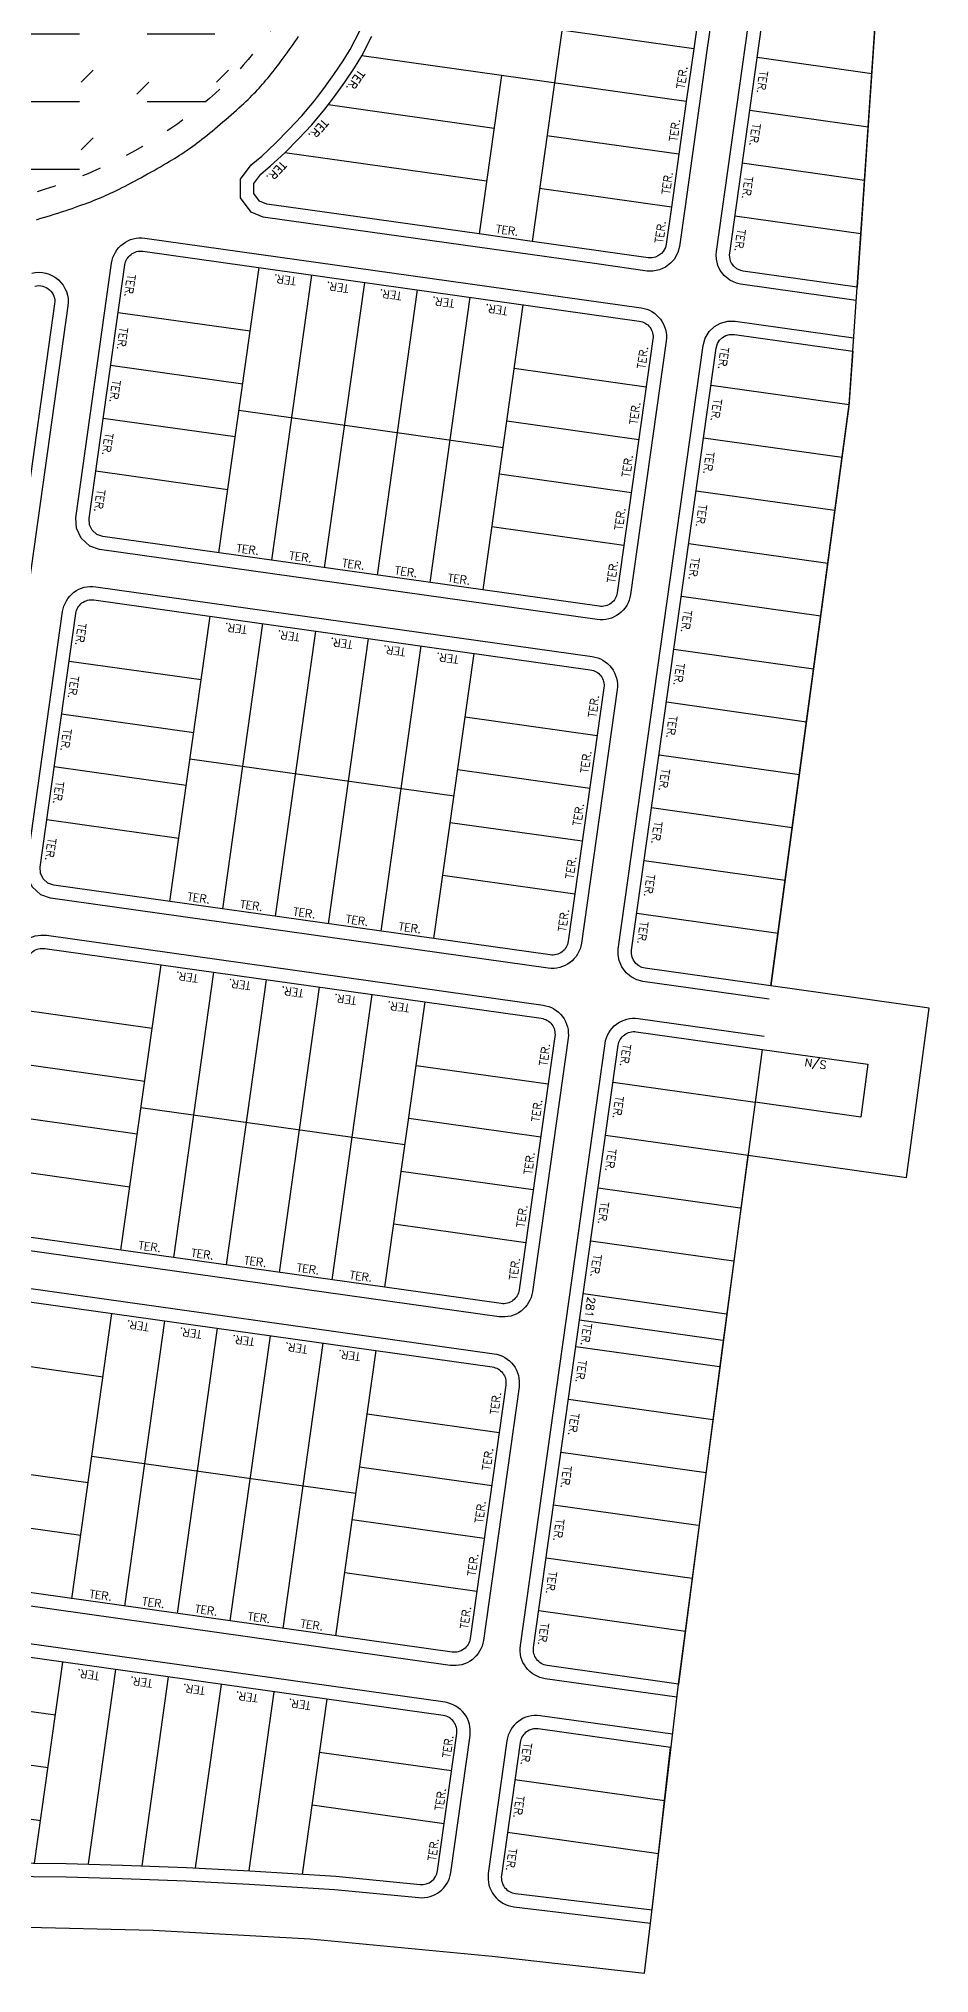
# Model space of a CAD drawing. Extents: x 714896 to 749292, y 8417558 to 8447149.
# Drawn here: x 744123.5 to 744290.5, y 8426607.1 to 8426969.8 of the extents above; entities that cross this region are included whole.
import ezdxf

# ---------------------------------------------------------------- set-up
doc = ezdxf.new("R2010")
doc.units = 0
doc.header["$MEASUREMENT"] = 0
doc.linetypes.add('ACAD_ISO03W100', pattern=[30, 12, -18])
for name, color, linetype in [('LOTE', 7, 'CONTINUOUS'), ('MEIO_FIO', 24, 'CONTINUOUS'), ('NUM-PORTA', 7, 'CONTINUOUS'), ('QUADRA', 6, 'CONTINUOUS'), ('REFERENCIA', 7, 'CONTINUOUS'), ('TEXTO', 7, 'CONTINUOUS')]:
    doc.layers.add(name, color=color, linetype=linetype)
doc.styles.add('ROMANS', font='ROMANS.SHX', dxfattribs={"height": 1.5})

msp = doc.modelspace()

# ---------------------------------------------------------------- hatches: boundary and pattern name
at = {"layer": 'REFERENCIA'}
h = msp.add_hatch(dxfattribs=at)
h.set_pattern_fill('FLEX', color=130, scale=2, style=0)
h.set_pattern_definition([(0, (0, 0), (0, 12.7), [12.7, -12.7]), (45, (12.7, 0), (9e-16, 12.700005486), [3.175, -11.61052, 3.175, -17.96052])])
edge = h.paths.add_edge_path()
edge.add_ellipse((744111.03, 8426987.7), major_axis=(62.75, 21.02), ratio=0.727058, start_angle=0, end_angle=360)
h.paths.add_polyline_path([(744104.09, 8426982.98), (744124.73, 8426982.98), (744124.73, 8426987.48), (744104.09, 8426987.48)], flags=24)

# ---------------------------------------------------------------- linework, layer by layer
at = {"layer": 'LOTE', "color": 7}
for p, q in [((744227.11, 8427011), (744215.97, 8426931.78)), ((744246.3, 8426967.9), (744188.59, 8426976.02)), ((744244.9, 8426958), (744184.04, 8426966.56)), ((744279.66, 8426963.21), (744258.18, 8426966.23)), ((744210.25, 8426962.88), (744206.07, 8426933.17)), ((744208.85, 8426952.97), (744177.75, 8426957.35)), ((744278.97, 8426953.21), (744256.79, 8426956.33)), ((744243.51, 8426948.1), (744218.75, 8426951.58)), ((744207.46, 8426943.07), (744169.59, 8426948.4)), ((744278.29, 8426943.21), (744255.39, 8426946.43)), ((744242.12, 8426938.2), (744217.36, 8426941.68)), ((744277.61, 8426933.21), (744254, 8426936.53)), ((744138.36, 8426918.46), (744163.11, 8426914.98)), ((744136.96, 8426908.55), (744161.72, 8426905.07)), ((744212.63, 8426908.01), (744237.38, 8426904.53)), ((744249.54, 8426904.84), (744275.41, 8426901.2)), ((744135.57, 8426898.65), (744160.33, 8426895.17)), ((744161.02, 8426900.12), (744210.54, 8426893.16)), ((744211.23, 8426898.11), (744235.99, 8426894.63)), ((744248.15, 8426894.94), (744274.1, 8426891.29)), ((744134.18, 8426888.75), (744158.94, 8426885.27)), ((744209.84, 8426888.21), (744234.6, 8426884.72)), ((744246.76, 8426885.03), (744272.77, 8426881.37)), ((744208.45, 8426878.3), (744233.2, 8426874.82)), ((744245.37, 8426875.13), (744271.43, 8426871.46)), ((744243.97, 8426865.23), (744270.1, 8426861.55)), ((744242.58, 8426855.33), (744268.76, 8426851.64)), ((744129.16, 8426853.1), (744153.92, 8426849.62)), ((744241.19, 8426845.42), (744267.43, 8426841.73)), ((744127.77, 8426843.2), (744152.53, 8426839.72)), ((744203.43, 8426842.65), (744228.19, 8426839.17)), ((744126.38, 8426833.3), (744151.14, 8426829.81)), ((744151.83, 8426834.76), (744201.34, 8426827.8)), ((744239.79, 8426835.52), (744266.09, 8426831.82)), ((744202.04, 8426832.75), (744226.8, 8426829.27)), ((744124.99, 8426823.39), (744149.74, 8426819.91)), ((744200.65, 8426822.85), (744225.4, 8426819.37)), ((744238.4, 8426825.62), (744264.76, 8426821.91)), ((744237.01, 8426815.72), (744263.42, 8426812)), ((744199.25, 8426812.95), (744224.01, 8426809.46)), ((744235.62, 8426805.81), (744262.09, 8426802.09)), ((744119.97, 8426787.74), (744144.73, 8426784.26)), ((744118.58, 8426777.84), (744143.34, 8426774.36)), ((744194.24, 8426777.3), (744219, 8426773.82)), ((744231.16, 8426774.12), (744257.82, 8426770.37)), ((744117.19, 8426767.94), (744141.94, 8426764.46)), ((744142.64, 8426769.41), (744192.15, 8426762.44)), ((744192.85, 8426767.4), (744217.6, 8426763.91)), ((744229.77, 8426764.22), (744256.48, 8426760.46)), ((744115.79, 8426758.04), (744140.55, 8426754.55)), ((744191.45, 8426757.49), (744216.21, 8426754.01)), ((744228.37, 8426754.32), (744255.02, 8426750.57)), ((744190.06, 8426747.59), (744214.82, 8426744.11)), ((744226.98, 8426744.42), (744253.74, 8426740.65)), ((744225.59, 8426734.51), (744252.45, 8426730.74)), ((744224.89, 8426729.56), (744251.75, 8426725.78)), ((744224.19, 8426724.61), (744251.14, 8426720.82)), ((744110.78, 8426722.39), (744135.54, 8426718.91)), ((744222.8, 8426714.71), (744249.88, 8426710.9)), ((744185.05, 8426711.94), (744209.8, 8426708.46)), ((744107.99, 8426702.58), (744132.75, 8426699.1)), ((744133.45, 8426704.05), (744182.96, 8426697.09)), ((744221.41, 8426704.81), (744248.59, 8426700.98)), ((744183.65, 8426702.04), (744208.41, 8426698.56)), ((744106.6, 8426692.68), (744131.36, 8426689.2)), ((744182.26, 8426692.14), (744207.02, 8426688.65)), ((744220.02, 8426694.9), (744247.14, 8426691.09)), ((744218.62, 8426685), (744246.02, 8426681.15)), ((744180.87, 8426682.23), (744205.63, 8426678.75)), ((744217.23, 8426675.1), (744244.73, 8426671.23)), ((744101.86, 8426659.01), (744126.62, 8426655.53)), ((744100.47, 8426649.11), (744125.23, 8426645.63)), ((744176.13, 8426648.56), (744200.89, 8426645.08)), ((744212.77, 8426643.41), (744240.82, 8426639.47)), ((744099.08, 8426639.21), (744123.84, 8426635.72)), ((744174.74, 8426638.66), (744199.5, 8426635.18)), ((744211.38, 8426633.51), (744239.69, 8426629.53))]:
    msp.add_line(p, q, dxfattribs=at)
for points in [[(744157.26, 8426873.38), (744164.79, 8426926.86)], [(744167.17, 8426871.99), (744174.69, 8426925.47)], [(744177.07, 8426870.6), (744184.59, 8426924.07)], [(744186.97, 8426869.21), (744194.49, 8426922.68)], [(744196.87, 8426867.81), (744204.4, 8426921.29)], [(744206.78, 8426866.42), (744214.3, 8426919.89)], [(744148.07, 8426808.03), (744155.59, 8426861.5)], [(744157.97, 8426806.64), (744165.49, 8426860.11)], [(744167.88, 8426805.24), (744175.4, 8426858.72)], [(744177.78, 8426803.85), (744185.3, 8426857.32)], [(744187.68, 8426802.46), (744195.2, 8426855.93)], [(744197.58, 8426801.06), (744205.1, 8426854.54)], [(744138.88, 8426742.67), (744146.4, 8426796.14)], [(744148.78, 8426741.28), (744156.3, 8426794.75)], [(744158.68, 8426739.89), (744166.2, 8426793.36)], [(744168.59, 8426738.49), (744176.11, 8426791.97)], [(744178.49, 8426737.1), (744186.01, 8426790.57)], [(744188.39, 8426735.71), (744195.91, 8426789.18)], [(744259.15, 8426780.29), (744257.82, 8426770.37)], [(744129.69, 8426677.31), (744137.21, 8426730.79)], [(744139.59, 8426675.92), (744147.11, 8426729.4)], [(744149.49, 8426674.53), (744157.01, 8426728)], [(744159.39, 8426673.14), (744166.91, 8426726.61)], [(744169.3, 8426671.74), (744176.82, 8426725.22)], [(744179.2, 8426670.35), (744186.72, 8426723.82)], [(744122.71, 8426627.7), (744128.01, 8426665.43)], [(744132.79, 8426627.6), (744137.92, 8426664.04)], [(744142.84, 8426627.22), (744147.82, 8426662.65)], [(744152.89, 8426626.87), (744157.72, 8426661.25)], [(744162.91, 8426626.32), (744167.62, 8426659.86)], [(744172.91, 8426625.68), (744177.53, 8426658.47)]]:
    msp.add_lwpolyline(points, dxfattribs=at)
at = {"layer": 'MEIO_FIO'}
for points in [[(744276.75, 8426920.7), (744255.08, 8426923.75), (744254.3, 8426923.96), (744253.06, 8426924.49), (744252, 8426925.38), (744251.26, 8426926.34), (744250.82, 8426927.25), (744250.55, 8426928.45), (744250.49, 8426929.24), (744250.54, 8426929.86), (744260.87, 8427003.32), (744261.02, 8427004), (744261.25, 8427004.63), (744261.6, 8427005.34), (744262.22, 8427006.17), (744263.11, 8427006.94), (744263.82, 8427007.35), (744264.97, 8427007.82), (744265.88, 8427007.94), (744266.92, 8427007.92), (744282.57, 8427005.72)], [(744250.17, 8426977.46), (744248.77, 8426967.56), (744247.38, 8426957.65), (744245.99, 8426947.75), (744244.59, 8426937.85), (744243.6, 8426930.79), (744243.32, 8426929.67), (744242.59, 8426928.41), (744241.95, 8426927.67), (744240.99, 8426926.94), (744239.87, 8426926.43), (744238.64, 8426926.18), (744237.54, 8426926.22), (744228.09, 8426927.55), (744215.62, 8426929.3), (744205.72, 8426930.69), (744174.01, 8426935.15), (744165.58, 8426936.34), (744163.29, 8426937.27), (744161.33, 8426939.92), (744161.28, 8426943.46), (744163.28, 8426946.1), (744165.28, 8426947.78), (744167.84, 8426950.19), (744170.37, 8426952.74), (744172.79, 8426955.3), (744175.2, 8426958.14), (744175.76, 8426958.86), (744176.93, 8426960.42), (744178.83, 8426963.05), (744180.58, 8426965.62), (744181.85, 8426967.78), (744183.72, 8426971.39)], [(744123.06, 8426935.84), (744123.7, 8426936.04), (744124.36, 8426936.24), (744125.03, 8426936.44), (744125.7, 8426936.65), (744126.39, 8426936.87), (744127.07, 8426937.09), (744127.75, 8426937.31), (744128.42, 8426937.53), (744129.09, 8426937.75), (744129.74, 8426937.97), (744130.38, 8426938.19), (744130.99, 8426938.41), (744131.58, 8426938.61), (744132.15, 8426938.82), (744132.69, 8426939.02), (744133.22, 8426939.21), (744133.72, 8426939.41), (744134.21, 8426939.6), (744134.7, 8426939.8), (744135.17, 8426940), (744135.64, 8426940.2), (744136.11, 8426940.41), (744136.58, 8426940.62), (744137.06, 8426940.85), (744137.55, 8426941.08), (744138.05, 8426941.32), (744138.56, 8426941.58), (744139.09, 8426941.85), (744139.65, 8426942.13), (744140.22, 8426942.43), (744140.81, 8426942.74), (744141.41, 8426943.06), (744142.02, 8426943.39), (744142.64, 8426943.72), (744143.26, 8426944.06), (744143.88, 8426944.41), (744144.5, 8426944.75), (744145.11, 8426945.09), (744145.71, 8426945.43), (744146.3, 8426945.77), (744146.87, 8426946.1), (744147.43, 8426946.43), (744147.96, 8426946.74), (744148.47, 8426947.05), (744148.95, 8426947.34), (744149.42, 8426947.63), (744149.87, 8426947.92), (744150.3, 8426948.2), (744150.73, 8426948.48), (744151.14, 8426948.76), (744151.55, 8426949.04), (744151.96, 8426949.33), (744152.37, 8426949.63), (744152.78, 8426949.93), (744153.2, 8426950.25), (744153.63, 8426950.57), (744154.06, 8426950.92), (744154.52, 8426951.28), (744154.99, 8426951.65), (744155.47, 8426952.05), (744155.97, 8426952.45), (744156.47, 8426952.87), (744156.99, 8426953.3), (744157.5, 8426953.74), (744158.02, 8426954.18), (744158.54, 8426954.63), (744159.05, 8426955.07), (744159.56, 8426955.52), (744160.06, 8426955.96), (744160.55, 8426956.39), (744161.02, 8426956.82), (744161.48, 8426957.23), (744161.91, 8426957.63), (744162.33, 8426958.02), (744162.72, 8426958.4), (744163.1, 8426958.76), (744163.46, 8426959.12), (744163.81, 8426959.47), (744164.15, 8426959.81), (744164.48, 8426960.16), (744164.81, 8426960.51), (744165.13, 8426960.86), (744165.44, 8426961.22), (744165.76, 8426961.59), (744166.08, 8426961.97), (744166.41, 8426962.36), (744166.74, 8426962.77), (744167.08, 8426963.2), (744167.44, 8426963.65), (744167.8, 8426964.11), (744168.17, 8426964.6), (744168.54, 8426965.09), (744168.92, 8426965.6), (744169.3, 8426966.11), (744169.69, 8426966.63), (744170.06, 8426967.15), (744170.44, 8426967.67), (744170.81, 8426968.19), (744171.17, 8426968.7), (744171.52, 8426969.21), (744171.86, 8426969.7), (744172.19, 8426970.18)], [(744260.42, 8426789.7), (744236.72, 8426793.03), (744235.61, 8426793.31), (744234.58, 8426793.89), (744233.63, 8426794.62), (744232.79, 8426795.76), (744232.31, 8426796.94), (744232.15, 8426798), (744232.14, 8426799.05), (744248.07, 8426912.27), (744248.43, 8426913.63), (744249.18, 8426914.85), (744250.18, 8426915.79), (744251.33, 8426916.47), (744252.7, 8426916.81), (744254.07, 8426916.82), (744276.27, 8426913.7)]]:
    msp.add_lwpolyline(points, dxfattribs=at)
for points in [[(744130.41, 8426879.93), (744137.14, 8426927.72, -0.414214), (744143.35, 8426932.4), (744236.43, 8426919.31, -0.414214), (744241.11, 8426913.09), (744234.43, 8426865.56, -0.414214), (744228.21, 8426860.88), (744134.89, 8426874.01), (744133.07, 8426874.64), (744131.45, 8426876.11), (744130.54, 8426878.02)], [(744121.22, 8426814.57), (744127.94, 8426862.36, -0.414214), (744134.16, 8426867.04), (744227.24, 8426853.95, -0.414214), (744231.92, 8426847.74), (744225.23, 8426800.2, -0.414214), (744219.02, 8426795.52), (744125.69, 8426808.65), (744123.87, 8426809.28), (744122.25, 8426810.76), (744121.35, 8426812.66)], [(744112.03, 8426749.22), (744118.75, 8426797, -0.414214), (744124.96, 8426801.68), (744218.05, 8426788.59, -0.414214), (744222.73, 8426782.38), (744216.04, 8426734.85, -0.414214), (744209.83, 8426730.17), (744116.5, 8426743.29), (744114.68, 8426743.93), (744113.06, 8426745.4), (744112.15, 8426747.3)], [(744102.84, 8426683.86), (744109.56, 8426731.65, -0.414214), (744115.77, 8426736.33), (744208.85, 8426723.24, -0.414214), (744213.53, 8426717.02), (744206.85, 8426669.49, -0.414214), (744200.64, 8426664.81), (744107.31, 8426677.94), (744105.49, 8426678.57), (744103.87, 8426680.04), (744102.96, 8426681.95)], [(744095.42, 8426631.14, 0.47374), (744101.19, 8426624.88), (744102.53, 8426624.96), (744116.36, 8426625.26), (744128.59, 8426625.14), (744139.13, 8426624.84), (744151.08, 8426624.43), (744162.92, 8426623.81), (744178.96, 8426622.79), (744194.75, 8426621.26, 0.401653), (744200.73, 8426625.96), (744204.34, 8426651.67, 0.414214), (744199.66, 8426657.88), (744106.58, 8426670.97, 0.414214), (744100.36, 8426666.29)]]:
    msp.add_lwpolyline(points, format="xyb", close=True, dxfattribs=at)
for points in [[(744122.15, 8426925.81, -0.532461), (744128.94, 8426919.71), (744114.3, 8426815.62)], [(744243.13, 8426658.83), (744218.46, 8426662.3, -0.414214), (744213.78, 8426668.52), (744229.66, 8426781.4, -0.414214), (744235.87, 8426786.08), (744259.49, 8426782.76)], [(744242.3, 8426651.88), (744217.48, 8426655.37, 0.414214), (744211.27, 8426650.69), (744207.77, 8426625.78, 0.42022), (744212.56, 8426619.55), (744238.18, 8426616.48)]]:
    msp.add_lwpolyline(points, format="xyb", dxfattribs=at)
at = {"layer": 'QUADRA', "color": 6}
for points in [[(744266.72, 8427005.43), (744282.4, 8427003.22), (744276.92, 8426923.2), (744255.58, 8426926.21), (744255.12, 8426926.33), (744254.39, 8426926.64), (744253.82, 8426927.12), (744253.4, 8426927.67), (744253.19, 8426928.08), (744253.03, 8426928.82), (744253, 8426929.23), (744253.03, 8426929.59), (744263.33, 8427002.87), (744263.43, 8427003.31), (744263.55, 8427003.66), (744263.73, 8427004.02), (744264.06, 8427004.46), (744264.56, 8427004.9), (744264.92, 8427005.1), (744265.61, 8427005.38), (744266.03, 8427005.44), (744266.72, 8427005.43)], [(744253.91, 8426914.32), (744276.1, 8426911.2), (744275.39, 8426900.87), (744260.75, 8426792.18), (744237.19, 8426795.49), (744236.54, 8426795.65), (744235.97, 8426795.98), (744235.43, 8426796.39), (744234.98, 8426796.99), (744234.74, 8426797.6), (744234.65, 8426798.2), (744234.64, 8426798.88), (744250.52, 8426911.77), (744250.75, 8426912.63), (744251.14, 8426913.26), (744251.69, 8426913.78), (744252.29, 8426914.13), (744253.02, 8426914.31), (744253.91, 8426914.32)]]:
    msp.add_lwpolyline(points, close=True, dxfattribs=at)
at = {"layer": 'QUADRA', "linetype": 'CONTINUOUS'}
msp.add_lwpolyline([(744118.73, 8426615.77), (744144.91, 8426615.17), (744174.35, 8426613.54), (744208.52, 8426610.32), (744237.06, 8426607.08), (744238.18, 8426616.48), (744243.45, 8426661.31), (744256.48, 8426760.46), (744286.19, 8426756.29), (744290.46, 8426788), (744260.75, 8426792.18), (744275.41, 8426901.2), (744276.1, 8426911.2), (744276.92, 8426923.2), (744278.97, 8426953.21), (744282.4, 8427003.22)], dxfattribs=at)
at = {"layer": 'QUADRA', "color": 6}
msp.add_lwpolyline([(744247.69, 8426977.81), (744246.3, 8426967.9), (744244.9, 8426958), (744243.51, 8426948.1), (744242.12, 8426938.2), (744241.14, 8426931.27), (744240.98, 8426930.62), (744240.54, 8426929.86), (744240.23, 8426929.5), (744239.7, 8426929.1), (744239.09, 8426928.82), (744238.43, 8426928.69), (744237.75, 8426928.71), (744228.44, 8426930.02), (744215.97, 8426931.78), (744206.07, 8426933.17), (744206.07, 8426933.17), (744174.36, 8426937.63), (744166.24, 8426938.77), (744164.88, 8426939.32), (744163.82, 8426940.76), (744163.79, 8426942.63), (744165.1, 8426944.37), (744166.94, 8426945.91), (744169.59, 8426948.4), (744172.17, 8426951), (744174.65, 8426953.63), (744177.14, 8426956.56), (744177.75, 8426957.35), (744178.94, 8426958.94), (744180.88, 8426961.62), (744182.69, 8426964.29), (744184.04, 8426966.56), (744185.96, 8426970.27)], dxfattribs=at)
for points in [[(744132.93, 8426879.84), (744139.61, 8426927.37, -0.414214), (744143, 8426929.92), (744236.08, 8426916.83, -0.414214), (744238.64, 8426913.44), (744231.95, 8426865.91, -0.414214), (744228.56, 8426863.36), (744135.48, 8426876.45), (744134.37, 8426876.83), (744133.49, 8426877.63), (744133, 8426878.66), (744132.93, 8426879.84)], [(744123.73, 8426814.48), (744130.42, 8426862.01, -0.414214), (744133.81, 8426864.57), (744226.89, 8426851.47, -0.414214), (744229.44, 8426848.08), (744222.76, 8426800.55, -0.414214), (744219.37, 8426798), (744126.29, 8426811.09), (744125.18, 8426811.48), (744124.3, 8426812.28), (744123.81, 8426813.3), (744123.73, 8426814.48)], [(744114.54, 8426749.12), (744121.23, 8426796.66, -0.414214), (744124.61, 8426799.21), (744217.7, 8426786.12, -0.414214), (744220.25, 8426782.73), (744213.56, 8426735.2, -0.414214), (744210.18, 8426732.64), (744117.09, 8426745.74), (744115.98, 8426746.12), (744115.11, 8426746.92), (744114.62, 8426747.95), (744114.54, 8426749.12)], [(744257.82, 8426770.37), (744251.67, 8426724.75), (744243.45, 8426661.31), (744243.45, 8426661.31), (744218.81, 8426664.78, -0.414214), (744216.25, 8426668.17), (744232.13, 8426781.06, -0.414214), (744235.52, 8426783.61), (744259.15, 8426780.29), (744278.96, 8426777.5), (744277.62, 8426767.59), (744257.82, 8426770.37)], [(744105.35, 8426683.77), (744112.03, 8426731.3, -0.414214), (744115.42, 8426733.85), (744208.5, 8426720.76, -0.414214), (744211.06, 8426717.37), (744204.37, 8426669.84, -0.414214), (744200.98, 8426667.29), (744107.9, 8426680.38), (744106.79, 8426680.76), (744105.91, 8426681.56), (744105.42, 8426682.59), (744105.35, 8426683.77)], [(744097.9, 8426630.79, 0.47374), (744101.04, 8426627.38), (744102.43, 8426627.46), (744116.35, 8426627.76), (744128.63, 8426627.64), (744139.21, 8426627.34), (744151.19, 8426626.93), (744163.07, 8426626.31), (744179.16, 8426625.28), (744194.99, 8426623.74, 0.401653), (744198.25, 8426626.31), (744201.86, 8426652.01, 0.414214), (744199.31, 8426655.4), (744106.23, 8426668.5, 0.414214), (744102.84, 8426665.94), (744097.9, 8426630.79)], [(744241.95, 8426649.41), (744217.14, 8426652.9, 0.414214), (744213.75, 8426650.34), (744210.24, 8426625.43, 0.42022), (744212.86, 8426622.03), (744238.48, 8426618.96), (744241.95, 8426649.41)]]:
    msp.add_lwpolyline(points, format="xyb", close=True, dxfattribs=at)
msp.add_lwpolyline([(744122.76, 8426923.39, -0.532461), (744126.46, 8426920.06), (744111.85, 8426816.15)], format="xyb", dxfattribs=at)
at = {"layer": 'REFERENCIA', "color": 7, "linetype": 'ACAD_ISO03W100', "ltscale": 0.3}
msp.add_ellipse((744111.03, 8426987.7), major_axis=(62.75, 21.02), ratio=0.727058, dxfattribs=at)

# ---------------------------------------------------------------- texts
at = {"layer": 'NUM-PORTA', "color": 7, "style": 'ROMANS'}
for s, rotation, p in [('S/N', 172.1757, (744271.29, 8426778.08)), ('281', 262.1757, (744226.38, 8426733.97, -10.13))]:
    msp.add_text(s, height=1.5, rotation=rotation, dxfattribs=at).set_placement(p)
at = {"layer": 'TEXTO', "color": 7, "style": 'ROMANS'}
for rotation, p in [(82.1757, (744244.56, 8426960.32, -10.13)), (235.2941, (744183.46, 8426964.03, -10.13)), (262.1757, (744258.69, 8426963.84, -10.13)), (227.7452, (744176.78, 8426954.84, -10.13)), (82.1757, (744243.17, 8426950.42, -10.13)), (262.1757, (744257.3, 8426953.94, -10.13)), (226.8023, (744168.94, 8426946.95, -10.13)), (82.1757, (744241.77, 8426940.51, -10.13)), (262.1757, (744255.9, 8426944.03, -10.13)), (352.1757, (744209.13, 8426933.39, -10.13)), (82.1757, (744240.49, 8426931.36, -10.13)), (262.1757, (744254.51, 8426934.13, -10.13)), (262.1757, (744140.11, 8426925.64, -10.13)), (172.1757, (744171.81, 8426925.03, -10.13)), (172.1757, (744181.71, 8426923.64, -10.13)), (172.1757, (744191.62, 8426922.24, -10.13)), (172.1757, (744201.52, 8426920.85, -10.13)), (172.1757, (744211.48, 8426919.45, -10.13)), (262.1757, (744138.71, 8426915.74, -10.13)), (82.1757, (744237.17, 8426907.81, -10.13)), (262.1757, (744251.42, 8426912.05, -10.13)), (262.1757, (744137.32, 8426905.84, -10.13)), (82.1757, (744235.7, 8426897.36, -10.13)), (262.1757, (744250.06, 8426902.32, -10.13)), (262.1757, (744135.93, 8426895.93, -10.13)), (82.1757, (744234.31, 8426887.46, -10.13)), (262.1757, (744248.66, 8426892.41, -10.13)), (262.1757, (744134.43, 8426885.31, -10.13)), (82.1757, (744232.92, 8426877.55, -10.13)), (262.1757, (744247.27, 8426882.51, -10.13)), (352.1757, (744160.47, 8426873.56, -10.13)), (352.1757, (744170.38, 8426872.17, -10.13)), (352.1757, (744180.28, 8426870.77, -10.13)), (352.1757, (744190.18, 8426869.38, -10.13)), (352.1757, (744200.08, 8426867.99, -10.13)), (82.1757, (744231.52, 8426867.65, -10.13)), (262.1757, (744245.88, 8426872.61, -10.13)), (262.1757, (744244.48, 8426862.71, -10.13)), (262.1757, (744130.91, 8426860.28, -10.13)), (172.1757, (744162.62, 8426859.67, -10.13)), (172.1757, (744172.52, 8426858.28, -10.13)), (172.1757, (744182.42, 8426856.89, -10.13)), (172.1757, (744192.33, 8426855.5, -10.13)), (172.1757, (744202.29, 8426854.09, -10.13)), (262.1757, (744243.09, 8426852.8, -10.13)), (262.1757, (744129.52, 8426850.38, -10.13)), (82.1757, (744227.98, 8426842.45, -10.13)), (262.1757, (744241.7, 8426842.9, -10.13)), (262.1757, (744128.13, 8426840.48, -10.13)), (82.1757, (744226.51, 8426832, -10.13)), (262.1757, (744126.73, 8426830.58, -10.13)), (262.1757, (744240.31, 8426833, -10.13)), (82.1757, (744225.12, 8426822.1, -10.13)), (262.1757, (744238.91, 8426823.1, -10.13)), (262.1757, (744125.24, 8426819.95, -10.13)), (82.1757, (744223.72, 8426812.2, -10.13)), (262.1757, (744237.52, 8426813.19, -10.13)), (352.1757, (744151.28, 8426808.2, -10.13)), (352.1757, (744161.18, 8426806.81, -10.13)), (352.1757, (744171.08, 8426805.42, -10.13)), (352.1757, (744180.99, 8426804.02, -10.13)), (82.1757, (744222.33, 8426802.29, -10.13)), (352.1757, (744190.89, 8426802.63, -10.13)), (262.1757, (744236.27, 8426804.33, -10.13)), (172.1757, (744153.43, 8426794.32, -10.13)), (172.1757, (744163.33, 8426792.92, -10.13)), (172.1757, (744173.23, 8426791.53, -10.13)), (172.1757, (744183.13, 8426790.14, -10.13)), (172.1757, (744193.1, 8426788.74, -10.13)), (82.1757, (744218.79, 8426777.1, -10.13)), (262.1757, (744233.04, 8426781.34, -10.13)), (82.1757, (744217.32, 8426766.64, -10.13)), (262.1757, (744231.67, 8426771.6, -10.13)), (82.1757, (744215.92, 8426756.74, -10.13)), (262.1757, (744230.28, 8426761.7, -10.13)), (82.1757, (744214.53, 8426746.84, -10.13)), (262.1757, (744228.88, 8426751.8, -10.13)), (352.1757, (744142.09, 8426742.85, -10.13)), (352.1757, (744151.99, 8426741.45, -10.13)), (352.1757, (744161.89, 8426740.06, -10.13)), (352.1757, (744171.79, 8426738.67, -10.13)), (82.1757, (744213.14, 8426736.94, -10.13)), (262.1757, (744227.49, 8426741.9, -10.13)), (352.1757, (744181.7, 8426737.28, -10.13)), (172.1757, (744144.23, 8426728.96, -10.13)), (172.1757, (744154.14, 8426727.57, -10.13)), (262.1757, (744225.68, 8426729.02, -10.13)), (172.1757, (744164.04, 8426726.17, -10.13)), (172.1757, (744173.94, 8426724.78, -10.13)), (172.1757, (744183.9, 8426723.38, -10.13)), (262.1757, (744224.71, 8426722.09, -10.13)), (82.1757, (744209.59, 8426711.74, -10.13)), (262.1757, (744223.31, 8426712.19, -10.13)), (82.1757, (744208.12, 8426701.29, -10.13)), (262.1757, (744221.92, 8426702.29, -10.13)), (82.1757, (744206.73, 8426691.39, -10.13)), (262.1757, (744220.53, 8426692.38, -10.13)), (82.1757, (744205.34, 8426681.48, -10.13)), (262.1757, (744219.13, 8426682.48, -10.13)), (352.1757, (744132.89, 8426677.49, -10.13)), (352.1757, (744142.8, 8426676.1, -10.13)), (352.1757, (744152.7, 8426674.7, -10.13)), (352.1757, (744162.6, 8426673.31, -10.13)), (82.1757, (744203.95, 8426671.58, -10.13)), (352.1757, (744172.5, 8426671.92, -10.13)), (262.1757, (744217.64, 8426672.86, -10.13)), (172.1757, (744134.96, 8426663.54, -10.13)), (172.1757, (744144.87, 8426662.15, -10.13)), (172.1757, (744154.77, 8426660.76, -10.13)), (172.1757, (744164.67, 8426659.36, -10.13)), (172.1757, (744174.57, 8426657.97, -10.13)), (82.1757, (744200.64, 8426647.41, -10.13)), (262.1757, (744214.43, 8426650.36)), (82.1757, (744199.25, 8426637.5, -10.13)), (262.1757, (744213.04, 8426640.46)), (82.1757, (744197.92, 8426628.09, -10.13)), (262.1757, (744211.64, 8426630.55))]:
    msp.add_text('TER.', height=1.5, rotation=rotation, dxfattribs=at).set_placement(p)

doc.saveas('drawing.dxf')
